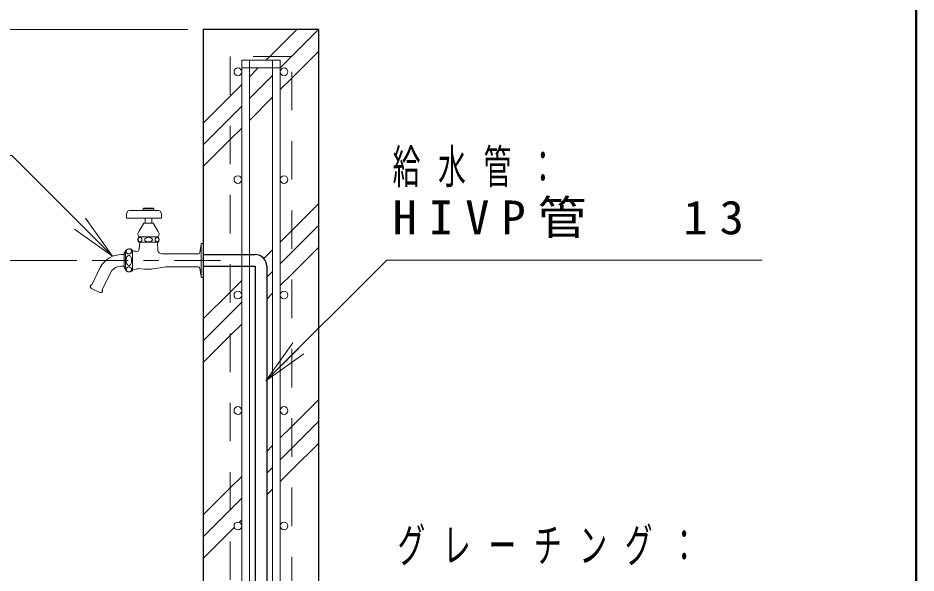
# Model space of a CAD drawing. Units: millimetres on the paper, scale 1:20. Extents: x -385 to 0, y -12 to 267.
# Drawn here: x -58.3 to 0, y 131 to 167 of the extents above; entities that cross this region are included whole.
import ezdxf

# ---------------------------------------------------------------- set-up
doc = ezdxf.new("R2010")
doc.units = ezdxf.units.MM
doc.linetypes.add('USER1', pattern=[4.5, 2.5, -2])
doc.linetypes.add('USER2', pattern=[6, 3, -1, 1, -1])
doc.layers.add('1_20', color=7, linetype='Continuous', lineweight=13)
doc.layers.add('LY_5', color=7, linetype='Continuous', lineweight=13)
doc.styles.add('ＭＳ ゴシック', font='')
doc.styles.get('ＭＳ ゴシック').set_extended_font_data('MS Gothic')

msp = doc.modelspace()

# ---------------------------------------------------------------- linework, layer by layer
at = {"layer": '1_20'}
for p, q in [((-47.28, 166.272), (-108.78, 166.272)), ((-41.954, 164.522), (-40.204, 166.272)), ((-40.539, 164.522), (-38.789, 166.272)), ((-42.204, 164.272), (-41.954, 164.522)), ((-41.28, 163.781), (-40.539, 164.522)), ((-40.53, 163.117), (-38.78, 164.867)), ((-43.28, 163.195), (-42.704, 163.772)), ((-43.28, 161.781), (-41.78, 163.281)), ((-44.53, 161.945), (-43.78, 162.695)), ((-41.28, 162.367), (-40.53, 163.117)), ((-46.28, 160.195), (-44.53, 161.945)), ((-43.28, 160.367), (-41.78, 161.867)), ((-44.53, 160.531), (-43.78, 161.281)), ((-46.28, 158.781), (-44.53, 160.531)), ((-44.53, 159.117), (-43.78, 159.867)), ((-46.28, 157.367), (-44.53, 159.117)), ((-40.53, 153.217), (-38.78, 154.967)), ((-53.931, 154.019), (-52.163, 151.544)), ((-52.163, 151.544), (-54.285, 153.665)), ((-40.53, 151.803), (-38.78, 153.553)), ((-52.163, 151.544), (-54.638, 153.312)), ((-41.28, 152.467), (-40.53, 153.217)), ((-42.348, 151.399), (-41.78, 151.967)), ((-41.28, 151.053), (-40.53, 151.803)), ((-40.53, 150.389), (-38.78, 152.139)), ((-54.481, 151.272), (-101.78, 151.272)), ((-42.155, 150.178), (-41.78, 150.553)), ((-44.53, 149.217), (-43.78, 149.967)), ((-41.28, 149.639), (-40.53, 150.389)), ((-46.28, 147.467), (-44.53, 149.217)), ((-42.155, 148.764), (-41.78, 149.139)), ((-44.53, 147.803), (-43.78, 148.553)), ((-46.28, 146.053), (-44.53, 147.803)), ((-44.53, 146.389), (-43.78, 147.139)), ((-46.28, 144.639), (-44.53, 146.389)), ((-42.221, 143.439), (-40.453, 145.914)), ((-42.221, 143.439), (-40.1, 145.56)), ((-39.746, 145.207), (-42.221, 143.439)), ((-40.53, 140.489), (-38.78, 142.239)), ((-40.53, 139.075), (-38.78, 140.825)), ((-41.28, 139.739), (-40.53, 140.489)), ((-40.53, 137.661), (-38.78, 139.411)), ((-42.155, 138.864), (-41.78, 139.239)), ((-41.28, 138.325), (-40.53, 139.075)), ((-42.155, 137.45), (-41.78, 137.825)), ((-41.28, 136.911), (-40.53, 137.661)), ((-44.53, 136.489), (-43.78, 137.239)), ((-46.28, 134.739), (-44.53, 136.489)), ((-42.155, 136.036), (-41.78, 136.411)), ((-44.53, 135.075), (-43.78, 135.825)), ((-46.28, 133.325), (-44.53, 135.075)), ((-43.937, 134.254), (-43.78, 134.411)), ((-46.28, 131.911), (-44.53, 133.661)), ((-44.53, 133.661), (-44.262, 133.929))]:
    msp.add_line(p, q, dxfattribs=at)
at = {"layer": '1_20', "color": 253}
for p, q in [((-50.055, 153.697), (-50.055, 154.022)), ((-49.605, 154.022), (-49.605, 153.697)), ((-49.196, 152.797), (-50.464, 152.797)), ((-49.196, 152.447), (-50.464, 152.447)), ((-46.405, 150.252), (-46.405, 152.292)), ((-51.33, 150.661), (-51.33, 151.882))]:
    msp.add_line(p, q, dxfattribs=at)
at = {"layer": '1_20', "color": 4, "lineweight": 25}
for p, q in [((-46.28, 151.647), (-42.905, 151.647)), ((-46.28, 150.897), (-42.905, 150.897)), ((-42.905, 150.897), (-42.905, 100.522)), ((-42.155, 150.897), (-42.155, 100.522))]:
    msp.add_line(p, q, dxfattribs=at)
at = {"layer": '1_20', "color": 253, "linetype": 'USER2'}
msp.add_line((-45.152, 151.272), (-53.481, 151.272), dxfattribs=at)
at = {"layer": '1_20', "lineweight": 25}
msp.add_lwpolyline([(-38.78, 96.272), (-38.78, 166.272), (-46.28, 166.272), (-46.28, 106.522), (-51.03, 106.272), (-51.03, 105.272), (-52.28, 105.272), (-52.28, 96.272)], dxfattribs=at)
at = {"layer": '1_20', "color": 140, "linetype": 'USER1'}
msp.add_lwpolyline([(-40.53, 102.522), (-40.53, 164.522), (-44.53, 164.522), (-44.53, 104.99), (-50.03, 104.99), (-50.03, 102.522)], dxfattribs=at)
at = {"layer": '1_20', "color": 1}
for points in [[(-43.78, 98.272), (-43.28, 98.272), (-43.28, 164.272), (-43.78, 164.272)], [(-43.78, 163.772), (-41.28, 163.772), (-41.28, 164.272), (-43.78, 164.272)], [(-41.28, 98.272), (-41.78, 98.272), (-41.78, 164.272), (-41.28, 164.272)]]:
    msp.add_lwpolyline(points, close=True, dxfattribs=at)
for points in [[(-43.28, 150.272), (-43.28, 164.272), (-43.78, 164.272), (-43.78, 150.272)], [(-41.28, 150.272), (-41.28, 164.272), (-41.78, 164.272), (-41.78, 150.272)]]:
    msp.add_lwpolyline(points, dxfattribs=at)
at = {"layer": '1_20'}
for points in [[(-52.163, 151.544), (-58.708, 158.088), (-74.407, 158.088)], [(-42.221, 143.439), (-34.367, 151.294), (-9.982, 151.294)]]:
    msp.add_lwpolyline(points, dxfattribs=at)
at = {"layer": '1_20', "color": 253}
for points in [[(-48.992, 154.272), (-48.992, 154.022), (-51.255, 154.022), (-51.255, 154.272), (-51.251, 154.315), (-51.24, 154.357), (-51.221, 154.397), (-51.196, 154.432), (-51.166, 154.463), (-51.13, 154.488), (-51.09, 154.506), (-51.048, 154.518), (-51.005, 154.522), (-49.242, 154.522), (-49.199, 154.518), (-49.157, 154.506), (-49.117, 154.488), (-49.082, 154.463), (-49.051, 154.432), (-49.026, 154.397), (-49.007, 154.357), (-48.996, 154.315)], [(-49.53, 153.697), (-49.196, 153.147), (-49.156, 153.063), (-49.142, 152.972), (-49.156, 152.88), (-49.196, 152.797), (-50.464, 152.797), (-50.504, 152.88), (-50.517, 152.972), (-50.504, 153.063), (-50.464, 153.147), (-50.13, 153.697)], [(-50.385, 152.772), (-50.408, 152.769), (-50.431, 152.761), (-50.454, 152.746), (-50.473, 152.728), (-50.488, 152.705), (-50.5, 152.68), (-50.507, 152.651), (-50.51, 152.622), (-50.507, 152.592), (-50.5, 152.563), (-50.488, 152.538), (-50.473, 152.515), (-50.454, 152.497), (-50.431, 152.483), (-50.408, 152.474), (-50.385, 152.472), (-50.361, 152.474), (-50.338, 152.483), (-50.315, 152.497), (-50.296, 152.515), (-50.281, 152.538), (-50.269, 152.563), (-50.262, 152.592), (-50.26, 152.622), (-50.262, 152.651), (-50.269, 152.68), (-50.281, 152.705), (-50.296, 152.728), (-50.315, 152.746), (-50.338, 152.761), (-50.361, 152.769)], [(-49.83, 152.772), (-49.88, 152.768), (-49.93, 152.759), (-49.97, 152.746), (-50.007, 152.728), (-50.038, 152.704), (-50.063, 152.674), (-50.076, 152.649), (-50.08, 152.622), (-50.076, 152.594), (-50.063, 152.569), (-50.038, 152.539), (-50.007, 152.515), (-49.97, 152.497), (-49.93, 152.484), (-49.88, 152.475), (-49.83, 152.472), (-49.779, 152.475), (-49.73, 152.484), (-49.69, 152.497), (-49.653, 152.515), (-49.622, 152.539), (-49.596, 152.569), (-49.584, 152.594), (-49.58, 152.622), (-49.584, 152.649), (-49.596, 152.674), (-49.622, 152.704), (-49.653, 152.728), (-49.69, 152.746), (-49.73, 152.759), (-49.779, 152.768)], [(-49.275, 152.772), (-49.251, 152.769), (-49.229, 152.761), (-49.206, 152.746), (-49.187, 152.728), (-49.171, 152.705), (-49.16, 152.68), (-49.153, 152.651), (-49.15, 152.622), (-49.153, 152.592), (-49.16, 152.563), (-49.171, 152.538), (-49.187, 152.515), (-49.206, 152.497), (-49.229, 152.483), (-49.251, 152.474), (-49.275, 152.472), (-49.299, 152.474), (-49.322, 152.483), (-49.345, 152.497), (-49.364, 152.515), (-49.379, 152.538), (-49.39, 152.563), (-49.398, 152.592), (-49.4, 152.622), (-49.398, 152.651), (-49.39, 152.68), (-49.379, 152.705), (-49.364, 152.728), (-49.345, 152.746), (-49.322, 152.761), (-49.299, 152.769)], [(-50.88, 151.936), (-50.88, 150.607), (-50.92, 150.573), (-50.965, 150.547), (-51.014, 150.529), (-51.066, 150.521), (-51.118, 150.523), (-51.17, 150.534), (-51.218, 150.554), (-51.262, 150.583), (-51.299, 150.619), (-51.33, 150.661), (-51.359, 150.74), (-51.405, 150.809), (-51.405, 151.734), (-51.359, 151.804), (-51.33, 151.882), (-51.299, 151.924), (-51.262, 151.961), (-51.218, 151.989), (-51.17, 152.009), (-51.118, 152.02), (-51.066, 152.022), (-51.014, 152.014), (-50.965, 151.996), (-50.92, 151.97)], [(-51.105, 151.694), (-51.071, 151.698), (-51.037, 151.707), (-51.008, 151.722), (-50.981, 151.742), (-50.959, 151.767), (-50.943, 151.795), (-50.933, 151.825), (-50.93, 151.857), (-50.933, 151.888), (-50.943, 151.919), (-50.959, 151.947), (-50.981, 151.972), (-51.008, 151.992), (-51.037, 152.007), (-51.071, 152.016), (-51.105, 152.019), (-51.139, 152.016), (-51.172, 152.007), (-51.202, 151.992), (-51.229, 151.972), (-51.25, 151.947), (-51.267, 151.919), (-51.277, 151.888), (-51.28, 151.857), (-51.277, 151.825), (-51.267, 151.795), (-51.25, 151.767), (-51.229, 151.742), (-51.202, 151.722), (-51.172, 151.707), (-51.139, 151.698)], [(-51.105, 151.597), (-51.137, 151.591), (-51.165, 151.576), (-51.201, 151.542), (-51.229, 151.501), (-51.25, 151.453), (-51.265, 151.403), (-51.276, 151.337), (-51.28, 151.272), (-51.276, 151.206), (-51.265, 151.141), (-51.25, 151.09), (-51.229, 151.042), (-51.201, 151.001), (-51.165, 150.967), (-51.137, 150.952), (-51.105, 150.947), (-51.073, 150.952), (-51.045, 150.967), (-51.009, 151.001), (-50.981, 151.042), (-50.959, 151.09), (-50.944, 151.141), (-50.934, 151.206), (-50.93, 151.272), (-50.934, 151.337), (-50.944, 151.403), (-50.959, 151.453), (-50.981, 151.501), (-51.009, 151.542), (-51.045, 151.576), (-51.073, 151.591)], [(-51.105, 150.849), (-51.071, 150.846), (-51.037, 150.836), (-51.008, 150.821), (-50.981, 150.801), (-50.959, 150.776), (-50.943, 150.748), (-50.933, 150.718), (-50.93, 150.686), (-50.933, 150.655), (-50.943, 150.625), (-50.959, 150.596), (-50.981, 150.571), (-51.008, 150.551), (-51.037, 150.536), (-51.071, 150.527), (-51.105, 150.524), (-51.139, 150.527), (-51.172, 150.536), (-51.202, 150.551), (-51.229, 150.571), (-51.25, 150.596), (-51.267, 150.625), (-51.277, 150.655), (-51.28, 150.686), (-51.277, 150.718), (-51.267, 150.748), (-51.25, 150.776), (-51.229, 150.801), (-51.202, 150.821), (-51.172, 150.836), (-51.139, 150.846)]]:
    msp.add_lwpolyline(points, close=True, dxfattribs=at)
for points in [[(-49.48, 154.622), (-49.53, 154.672), (-50.13, 154.672), (-50.18, 154.622)], [(-50.18, 154.522), (-50.18, 154.622), (-49.48, 154.622), (-49.48, 154.522)], [(-49.255, 152.447), (-49.22, 151.93), (-49.197, 151.839), (-49.142, 151.764), (-49.063, 151.714), (-48.971, 151.697), (-46.597, 151.697), (-46.552, 151.707), (-46.516, 151.738), (-46.498, 151.781), (-46.412, 152.329), (-46.403, 152.351), (-46.385, 152.366), (-46.362, 152.372), (-46.28, 152.372), (-46.28, 150.172), (-46.362, 150.172), (-46.385, 150.177), (-46.403, 150.192), (-46.412, 150.214), (-46.498, 150.762), (-46.516, 150.805), (-46.552, 150.836), (-46.597, 150.847), (-48.726, 150.847), (-48.73, 150.846), (-48.733, 150.846), (-49.077, 150.797), (-49.419, 150.745), (-49.643, 150.709), (-49.869, 150.696), (-50.095, 150.704), (-50.32, 150.734), (-50.411, 150.741), (-50.503, 150.735), (-50.593, 150.715), (-50.736, 150.673), (-50.88, 150.633)], [(-50.405, 152.447), (-50.435, 151.996), (-50.449, 151.942), (-50.482, 151.896), (-50.53, 151.866), (-50.586, 151.856), (-50.686, 151.863), (-50.784, 151.881), (-50.88, 151.91)], [(-51.405, 151.647), (-51.618, 151.647), (-51.895, 151.621), (-52.163, 151.544), (-52.412, 151.419), (-52.634, 151.25), (-52.821, 151.042), (-52.966, 150.804), (-53.508, 149.692), (-53.531, 149.685), (-53.553, 149.674), (-53.572, 149.66), (-53.587, 149.641), (-53.599, 149.621), (-53.607, 149.598), (-53.61, 149.574), (-53.609, 149.551), (-53.603, 149.527), (-53.593, 149.506), (-53.579, 149.486), (-53.562, 149.47), (-53.541, 149.457), (-52.999, 149.193), (-52.976, 149.185), (-52.953, 149.181), (-52.929, 149.182), (-52.905, 149.187), (-52.884, 149.197), (-52.864, 149.21), (-52.847, 149.228), (-52.834, 149.248), (-52.825, 149.27), (-52.821, 149.293), (-52.821, 149.317), (-52.825, 149.341), (-52.834, 149.363), (-52.292, 150.475), (-52.202, 150.617), (-52.083, 150.734), (-51.942, 150.823), (-51.784, 150.878), (-51.618, 150.897), (-51.405, 150.897)]]:
    msp.add_lwpolyline(points, dxfattribs=at)
at = {"layer": '1_20', "color": 1}
for centre in [(-44.03, 163.522), (-41.03, 163.522), (-44.03, 156.522), (-41.03, 156.522), (-44.03, 149.022), (-41.03, 149.022), (-44.03, 141.522), (-41.03, 141.522), (-44.03, 134.022), (-44.03, 134.022), (-41.03, 134.022), (-41.03, 134.022)]:
    msp.add_circle(centre, 0.25, dxfattribs=at)
at = {"layer": '1_20', "color": 253}
for centre, start, end in [((-50.204, 152.622), 145.99743, 214.00257), ((-49.455, 152.622), 325.99743, 34.00257)]:
    msp.add_arc(centre, 0.313, start, end, dxfattribs=at)
at = {"layer": '1_20', "color": 4, "lineweight": 25}
msp.add_arc((-42.905, 150.897), 0.75, 0, 90, dxfattribs=at)
at = {"layer": 'LY_5', "lineweight": 50}
msp.add_line((0, 0), (0, 267), dxfattribs=at)

# ---------------------------------------------------------------- texts
at = {"layer": '1_20', "char_height": 2.199, "attachment_point": 4, "style": 'ＭＳ ゴシック'}
for s, insert in [('\\T1.64;\\W0.6;給水管：', (-33.982, 157.244)), ('\\T1.5;\\W1.05;HIVP管\u300013', (-33.982, 153.944)), ('\\T1.64;\\W0.6;グレーチング：', (-33.664, 132.67))]:
    msp.add_mtext(s, dxfattribs=dict(at, insert=insert))

doc.saveas('drawing.dxf')
